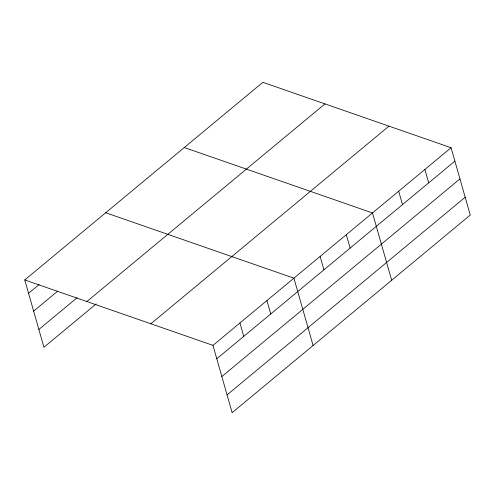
<?xml version="1.0" encoding="UTF-8"?>
<svg xmlns="http://www.w3.org/2000/svg" width="495" height="495" viewBox="0 0 495 495"><rect width="100%" height="100%" fill="white"/><g stroke="black" fill="none" stroke-linecap="round" stroke-linejoin="round"><path stroke-width="0.74" d="M24.75 279.947L262.857 82.312L451.069 147.727L470.25 215.053L232.143 412.688L212.961 345.361L24.75 279.947L43.931 347.273L96.141 303.936M28.568 293.343L39.124 284.582M33.635 311.145L57.686 291.178M38.858 329.478L76.991 297.829M86.86 301.535L324.968 103.9M150.851 323.773L388.959 126.138M212.961 345.361L451.069 147.727M216.779 358.757L454.886 161.123M221.847 376.553L459.96 178.918M227.075 394.886L465.182 197.251M184.282 147.535L372.494 212.943L391.675 280.269M105.707 212.751L293.919 278.165L313.1 345.491M424.877 169.463L428.695 182.859M398.685 191.206L402.503 204.602M346.302 234.686L350.12 248.082M320.11 256.422L323.928 269.818M266.935 300.564L270.753 313.96M239.951 322.963L243.763 336.359"/></g></svg>
